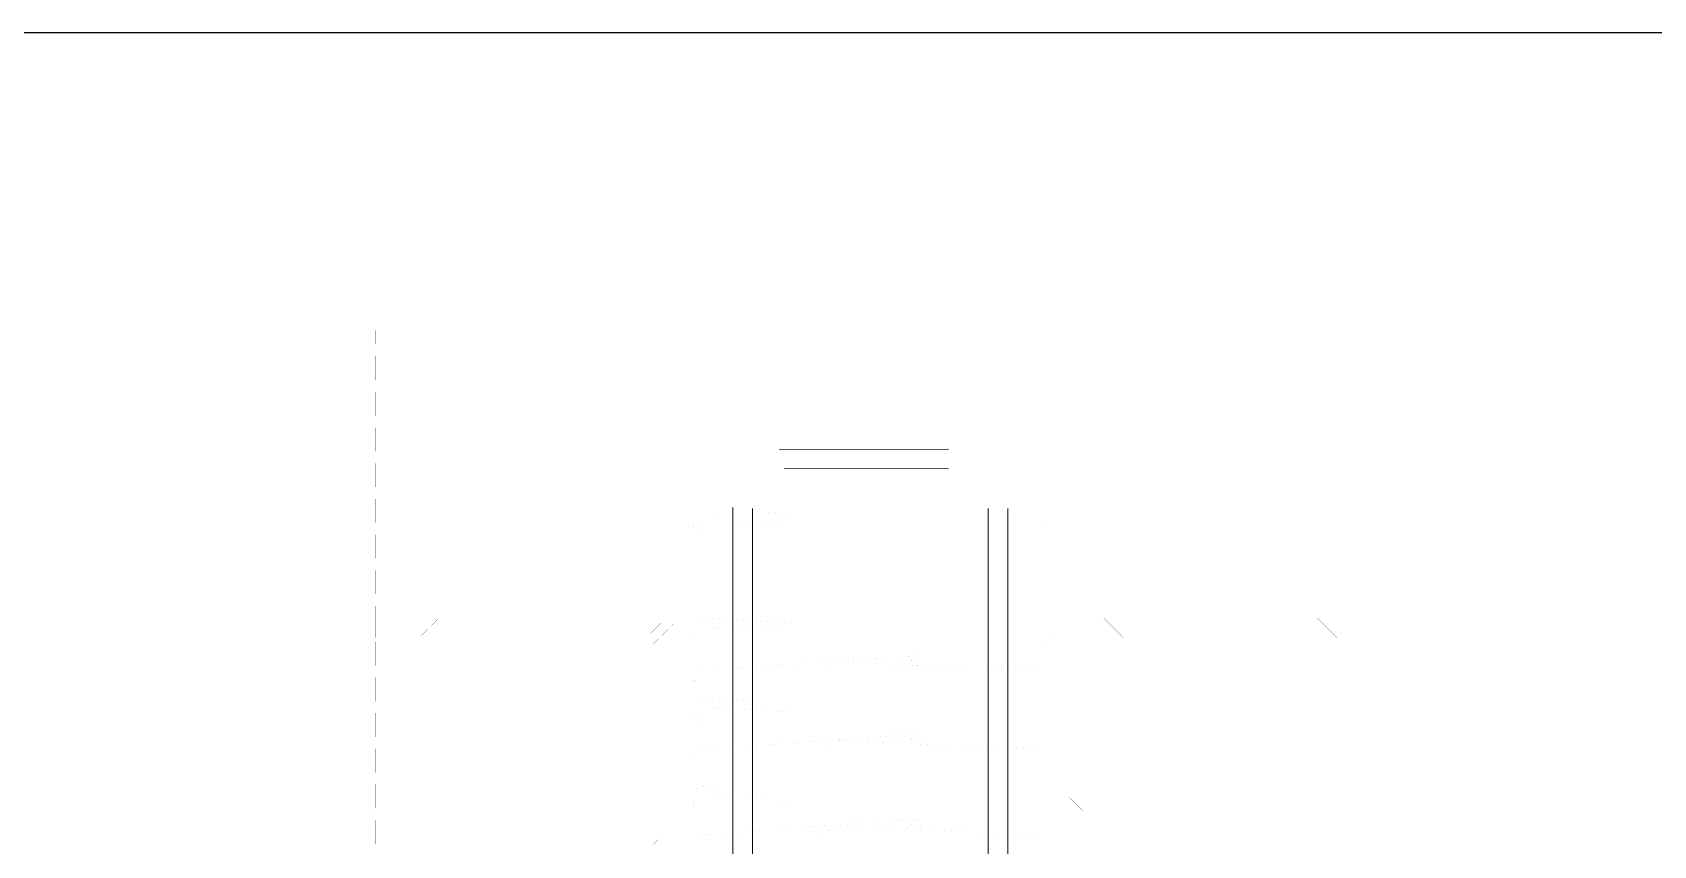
# Model space of a CAD drawing. Header units: millimetres. Extents: x -2171 to 1563, y -1758 to -1505.
# Drawn here: x 1393.04 to 1398.92, y -1594.19 to -1591.24 of the extents above; entities that cross this region are included whole.
import ezdxf

# ---------------------------------------------------------------- set-up
doc = ezdxf.new("R2010")
doc.units = ezdxf.units.MM
doc.linetypes.add('DOT', pattern=[0.025, 0, -0.025])
doc.layers.add('-S_TEXT', color=3, linetype='Continuous')
doc.layers.add('A-ANNO-DIMS', color=1, linetype='Continuous', lineweight=9)
doc.layers.add('Tablet', color=7, linetype='Continuous', true_color=0x0180ff)

msp = doc.modelspace()

# ---------------------------------------------------------------- linework, layer by layer
at = {"layer": '-S_TEXT', "color": 3, "linetype": 'Continuous', "ltscale": 0.5}
msp.add_lwpolyline([(1428.115, -1619.64), (1387.165, -1619.64), (1387.165, -1591.24), (1428.115, -1591.24)], close=True, dxfattribs=at)
at = {"layer": 'A-ANNO-DIMS', "color": 94, "linetype": 'Continuous', "ltscale": 0.5}
for points in [[(1395.7512, -1592.7523), (1396.363, -1592.75)], [(1395.7686, -1592.821), (1396.363, -1592.8219)], [(1395.581, -1596.9561), (1395.581, -1592.9617)], [(1395.6529, -1592.9657), (1395.6529, -1596.9561)], [(1395.6529, -1592.9657), (1395.6529, -1593.7564)], [(1396.5067, -1596.9561), (1396.5067, -1592.9659)], [(1396.5067, -1592.9659), (1396.5067, -1593.7566)], [(1396.5786, -1592.9659), (1396.5786, -1596.9561)], [(1396.5786, -1592.9659), (1396.5786, -1593.728)]]:
    msp.add_lwpolyline(points, dxfattribs=at)
at = {"layer": 'Tablet', "color": 96, "linetype": 'DOT', "true_color": 0x018001}
for points in [[(1394.2872, -1592.3702, 0.0000431, 0.0000431, 0), (1394.2872, -1592.3199, 0.0000431, 0.0000431, 0)], [(1397.8809, -1592.3702, 0.0000431, 0.0000431, 0), (1397.8809, -1592.3199, 0.0000431, 0.0000431, 0)], [(1394.2872, -1592.4996, 0.0000431, 0.0000431, 0), (1394.2872, -1592.4134, 0.0000431, 0.0000431, 0)], [(1397.8809, -1592.4996, 0.0000431, 0.0000431, 0), (1397.8809, -1592.4134, 0.0000431, 0.0000431, 0)], [(1394.2872, -1592.629, 0.0000431, 0.0000431, 0), (1394.2872, -1592.5427, 0.0000431, 0.0000431, 0)], [(1397.8809, -1592.629, 0.0000431, 0.0000431, 0), (1397.8809, -1592.5427, 0.0000431, 0.0000431, 0)], [(1394.2872, -1592.7584, 0.0000431, 0.0000431, 0), (1394.2872, -1592.6721, 0.0000431, 0.0000431, 0)], [(1397.8809, -1592.7584, 0.0000431, 0.0000431, 0), (1397.8809, -1592.6721, 0.0000431, 0.0000431, 0)], [(1394.2872, -1592.8877, 0.0000431, 0.0000431, 0), (1394.2872, -1592.8015, 0.0000431, 0.0000431, 0)], [(1397.8809, -1592.8877, 0.0000431, 0.0000431, 0), (1397.8809, -1592.8015, 0.0000431, 0.0000431, 0)], [(1394.2872, -1593.0171, 0.0000431, 0.0000431, 0), (1394.2872, -1592.9309, 0.0000431, 0.0000431, 0)], [(1397.8809, -1593.0171, 0.0000431, 0.0000431, 0), (1397.8809, -1592.9309, 0.0000431, 0.0000431, 0)], [(1394.2872, -1593.1465, 0.0000431, 0.0000431, 0), (1394.2872, -1593.0602, 0.0000431, 0.0000431, 0)], [(1397.8809, -1593.1465, 0.0000431, 0.0000431, 0), (1397.8809, -1593.0602, 0.0000431, 0.0000431, 0)], [(1394.2872, -1593.2759, 0.0000431, 0.0000431, 0), (1394.2872, -1593.1896, 0.0000431, 0.0000431, 0)], [(1397.8809, -1593.2759, 0.0000431, 0.0000431, 0), (1397.8809, -1593.1896, 0.0000431, 0.0000431, 0)], [(1394.2872, -1593.4052, 0.0000431, 0.0000431, 0), (1394.2872, -1593.319, 0.0000431, 0.0000431, 0)], [(1397.8809, -1593.4052, 0.0000431, 0.0000431, 0), (1397.8809, -1593.319, 0.0000431, 0.0000431, 0)], [(1394.2872, -1593.5346, 0.0000431, 0.0000431, 0), (1394.2872, -1593.4484, 0.0000431, 0.0000431, 0)], [(1397.8809, -1593.5346, 0.0000431, 0.0000431, 0), (1397.8809, -1593.4484, 0.0000431, 0.0000431, 0)], [(1394.2872, -1593.664, 0.0000431, 0.0000431, 0), (1394.2872, -1593.5777, 0.0000431, 0.0000431, 0)], [(1397.8809, -1593.664, 0.0000431, 0.0000431, 0), (1397.8809, -1593.5777, 0.0000431, 0.0000431, 0)], [(1394.2872, -1593.7934, 0.0000431, 0.0000431, 0), (1394.2872, -1593.7071, 0.0000431, 0.0000431, 0)], [(1397.8809, -1593.7934, 0.0000431, 0.0000431, 0), (1397.8809, -1593.7071, 0.0000431, 0.0000431, 0)], [(1394.2872, -1593.9227, 0.0000431, 0.0000431, 0), (1394.2872, -1593.8365, 0.0000431, 0.0000431, 0)], [(1397.8809, -1593.9227, 0.0000431, 0.0000431, 0), (1397.8809, -1593.8365, 0.0000431, 0.0000431, 0)], [(1394.2872, -1594.0521, 0.0000431, 0.0000431, 0), (1394.2872, -1593.9659, 0.0000431, 0.0000431, 0)], [(1397.8809, -1594.0521, 0.0000431, 0.0000431, 0), (1397.8809, -1593.9659, 0.0000431, 0.0000431, 0)], [(1394.2872, -1594.1815, 0.0000431, 0.0000431, 0), (1394.2872, -1594.0952, 0.0000431, 0.0000431, 0)], [(1397.8809, -1594.1815, 0.0000431, 0.0000431, 0), (1397.8809, -1594.0952, 0.0000431, 0.0000431, 0)]]:
    msp.add_lwpolyline(points, format="xyseb", dxfattribs=at)
at = {"layer": 'Tablet', "color": 96, "true_color": 0x018001}
for points in [[(1397.8809, -1592.7512, 0.0000431, 0.0000431, 0), (1394.2872, -1592.7512, 0.0000431, 0.0000431, 0), (1397.8809, -1592.7512, 0.0000431, 0.0000431, 0)], [(1395.3653, -1592.7512, 0.0000431, 0.0000431, 0), (1395.3653, -1593.3621, 0.0000431, 0.0000431, 0)], [(1396.8028, -1592.7512, 0.0000431, 0.0000431, 0), (1396.8028, -1593.3621, 0.0000431, 0.0000431, 0)], [(1395.4552, -1593.0387, 0.0000431, 0.0000431, 0), (1395.4552, -1593.0351, 0.0000431, 0.0000431, 0), (1395.4554, -1593.0326, 0.0000431, 0.0000431, 0), (1395.456, -1593.0302, 0.0000431, 0.0000431, 0), (1395.4571, -1593.0279, 0.0000431, 0.0000431, 0), (1395.4585, -1593.0258, 0.0000431, 0.0000431, 0), (1395.4603, -1593.0241, 0.0000431, 0.0000431, 0), (1395.4624, -1593.0226, 0.0000431, 0.0000431, 0), (1395.4646, -1593.0216, 0.0000431, 0.0000431, 0), (1395.467, -1593.0209, 0.0000431, 0.0000431, 0), (1395.4695, -1593.0207, 0.0000431, 0.0000431, 0), (1396.7166, -1593.0207, 0.0000431, 0.0000431, 0), (1396.7191, -1593.0209, 0.0000431, 0.0000431, 0), (1396.7215, -1593.0216, 0.0000431, 0.0000431, 0), (1396.7238, -1593.0226, 0.0000431, 0.0000431, 0), (1396.7258, -1593.0241, 0.0000431, 0.0000431, 0), (1396.7276, -1593.0258, 0.0000431, 0.0000431, 0), (1396.729, -1593.0279, 0.0000431, 0.0000431, 0), (1396.7301, -1593.0302, 0.0000431, 0.0000431, 0), (1396.7307, -1593.0326, 0.0000431, 0.0000431, 0), (1396.7309, -1593.0351, 0.0000431, 0.0000431, 0), (1396.7309, -1593.0423, 0.0000431, 0.0000431, 0), (1396.7307, -1593.0448, 0.0000431, 0.0000431, 0), (1396.7301, -1593.0472, 0.0000431, 0.0000431, 0), (1396.729, -1593.0495, 0.0000431, 0.0000431, 0), (1396.7276, -1593.0515, 0.0000431, 0.0000431, 0), (1396.7258, -1593.0533, 0.0000431, 0.0000431, 0), (1396.7238, -1593.0547, 0.0000431, 0.0000431, 0), (1396.7215, -1593.0558, 0.0000431, 0.0000431, 0), (1396.7191, -1593.0564, 0.0000431, 0.0000431, 0), (1396.7166, -1593.0566, 0.0000431, 0.0000431, 0), (1395.4731, -1593.0566, 0.0000431, 0.0000431, 0), (1395.4669, -1593.0561, 0.0000431, 0.0000431, 0), (1395.4608, -1593.0545, 0.0000431, 0.0000431, 0), (1395.4552, -1593.0518, 0.0000431, 0.0000431, 0), (1395.45, -1593.0482, 0.0000431, 0.0000431, 0), (1395.4456, -1593.0438, 0.0000431, 0.0000431, 0), (1395.442, -1593.0387, 0.0000431, 0.0000431, 0), (1395.4394, -1593.033, 0.0000431, 0.0000431, 0), (1395.4377, -1593.0269, 0.0000431, 0.0000431, 0), (1395.4372, -1593.0207, 0.0000431, 0.0000431, 0), (1395.4372, -1593.0027, 0.0000431, 0.0000431, 0), (1395.4377, -1592.9965, 0.0000431, 0.0000431, 0), (1395.4394, -1592.9904, 0.0000431, 0.0000431, 0), (1395.442, -1592.9848, 0.0000431, 0.0000431, 0), (1395.4456, -1592.9796, 0.0000431, 0.0000431, 0), (1395.45, -1592.9752, 0.0000431, 0.0000431, 0), (1395.4552, -1592.9716, 0.0000431, 0.0000431, 0), (1395.4608, -1592.969, 0.0000431, 0.0000431, 0), (1395.4669, -1592.9673, 0.0000431, 0.0000431, 0), (1395.4731, -1592.9668, 0.0000431, 0.0000431, 0), (1395.7966, -1592.9848, 0.0000431, 0.0000431, 0), (1395.7966, -1593.0207, 0.0000431, 0.0000431, 0), (1395.5055, -1593.0027, 0.0000431, 0.0000431, 0)], [(1394.3712, -1593.3621, 0.0000431, 0.0000431, 0), (1394.2994, -1593.434, 0.0000431, 0.0000431, 0)], [(1394.3228, -1593.3621, 0.0000431, 0.0000431, 0), (1394.3185, -1593.3665, 0.0000431, 0.0000431, 0)], [(1394.4681, -1593.3621, 0.0000431, 0.0000431, 0), (1394.3962, -1593.434, 0.0000431, 0.0000431, 0)], [(1394.4197, -1593.3621, 0.0000431, 0.0000431, 0), (1394.4032, -1593.3786, 0.0000431, 0.0000431, 0)], [(1394.5121, -1593.3665, 0.0000431, 0.0000431, 0), (1394.4879, -1593.3907, 0.0000431, 0.0000431, 0)], [(1394.5649, -1593.3621, 0.0000431, 0.0000431, 0), (1394.493, -1593.434, 0.0000431, 0.0000431, 0)], [(1394.6617, -1593.3621, 0.0000431, 0.0000431, 0), (1394.5898, -1593.434, 0.0000431, 0.0000431, 0)], [(1394.6133, -1593.3621, 0.0000431, 0.0000431, 0), (1394.6089, -1593.3665, 0.0000431, 0.0000431, 0)], [(1394.7585, -1593.3621, 0.0000431, 0.0000431, 0), (1394.6866, -1593.434, 0.0000431, 0.0000431, 0)], [(1394.7101, -1593.3621, 0.0000431, 0.0000431, 0), (1394.6936, -1593.3786, 0.0000431, 0.0000431, 0)], [(1394.8025, -1593.3665, 0.0000431, 0.0000431, 0), (1394.7783, -1593.3907, 0.0000431, 0.0000431, 0)], [(1394.8553, -1593.3621, 0.0000431, 0.0000431, 0), (1394.7835, -1593.434, 0.0000431, 0.0000431, 0)], [(1394.9522, -1593.3621, 0.0000431, 0.0000431, 0), (1394.8803, -1593.434, 0.0000431, 0.0000431, 0)], [(1394.9037, -1593.3621, 0.0000431, 0.0000431, 0), (1394.8994, -1593.3665, 0.0000431, 0.0000431, 0)], [(1395.049, -1593.3621, 0.0000431, 0.0000431, 0), (1394.9771, -1593.434, 0.0000431, 0.0000431, 0)], [(1395.0006, -1593.3621, 0.0000431, 0.0000431, 0), (1394.9841, -1593.3786, 0.0000431, 0.0000431, 0)], [(1395.093, -1593.3665, 0.0000431, 0.0000431, 0), (1395.0688, -1593.3907, 0.0000431, 0.0000431, 0)], [(1395.1458, -1593.3621, 0.0000431, 0.0000431, 0), (1395.0739, -1593.434, 0.0000431, 0.0000431, 0)], [(1395.2426, -1593.3621, 0.0000431, 0.0000431, 0), (1395.1707, -1593.434, 0.0000431, 0.0000431, 0)], [(1395.1942, -1593.3621, 0.0000431, 0.0000431, 0), (1395.1898, -1593.3665, 0.0000431, 0.0000431, 0)], [(1395.3394, -1593.3621, 0.0000431, 0.0000431, 0), (1395.2676, -1593.434, 0.0000431, 0.0000431, 0)], [(1395.291, -1593.3621, 0.0000431, 0.0000431, 0), (1395.2745, -1593.3786, 0.0000431, 0.0000431, 0)], [(1395.4552, -1593.434, 0.0000431, 0.0000431, 0), (1395.4552, -1593.4304, 0.0000431, 0.0000431, 0), (1395.4554, -1593.4279, 0.0000431, 0.0000431, 0), (1395.456, -1593.4255, 0.0000431, 0.0000431, 0), (1395.4571, -1593.4232, 0.0000431, 0.0000431, 0), (1395.4585, -1593.4211, 0.0000431, 0.0000431, 0), (1395.4603, -1593.4194, 0.0000431, 0.0000431, 0), (1395.4624, -1593.4179, 0.0000431, 0.0000431, 0), (1395.4646, -1593.4169, 0.0000431, 0.0000431, 0), (1395.467, -1593.4162, 0.0000431, 0.0000431, 0), (1395.4695, -1593.416, 0.0000431, 0.0000431, 0), (1396.7166, -1593.416, 0.0000431, 0.0000431, 0), (1396.7191, -1593.4162, 0.0000431, 0.0000431, 0), (1396.7215, -1593.4169, 0.0000431, 0.0000431, 0), (1396.7238, -1593.4179, 0.0000431, 0.0000431, 0), (1396.7258, -1593.4194, 0.0000431, 0.0000431, 0), (1396.7276, -1593.4211, 0.0000431, 0.0000431, 0), (1396.729, -1593.4232, 0.0000431, 0.0000431, 0), (1396.7301, -1593.4255, 0.0000431, 0.0000431, 0), (1396.7307, -1593.4279, 0.0000431, 0.0000431, 0), (1396.7309, -1593.4304, 0.0000431, 0.0000431, 0), (1396.7309, -1593.4376, 0.0000431, 0.0000431, 0), (1396.7307, -1593.4401, 0.0000431, 0.0000431, 0), (1396.7301, -1593.4425, 0.0000431, 0.0000431, 0), (1396.729, -1593.4448, 0.0000431, 0.0000431, 0), (1396.7276, -1593.4468, 0.0000431, 0.0000431, 0), (1396.7258, -1593.4486, 0.0000431, 0.0000431, 0), (1396.7238, -1593.45, 0.0000431, 0.0000431, 0), (1396.7215, -1593.4511, 0.0000431, 0.0000431, 0), (1396.7191, -1593.4517, 0.0000431, 0.0000431, 0), (1396.7166, -1593.452, 0.0000431, 0.0000431, 0), (1395.4731, -1593.452, 0.0000431, 0.0000431, 0), (1395.4669, -1593.4514, 0.0000431, 0.0000431, 0), (1395.4608, -1593.4498, 0.0000431, 0.0000431, 0), (1395.4552, -1593.4471, 0.0000431, 0.0000431, 0), (1395.45, -1593.4435, 0.0000431, 0.0000431, 0), (1395.4456, -1593.4391, 0.0000431, 0.0000431, 0), (1395.442, -1593.434, 0.0000431, 0.0000431, 0), (1395.4394, -1593.4283, 0.0000431, 0.0000431, 0), (1395.4377, -1593.4223, 0.0000431, 0.0000431, 0), (1395.4372, -1593.416, 0.0000431, 0.0000431, 0), (1395.4372, -1593.398, 0.0000431, 0.0000431, 0), (1395.4377, -1593.3918, 0.0000431, 0.0000431, 0), (1395.4394, -1593.3858, 0.0000431, 0.0000431, 0), (1395.442, -1593.3801, 0.0000431, 0.0000431, 0), (1395.4456, -1593.3749, 0.0000431, 0.0000431, 0), (1395.45, -1593.3705, 0.0000431, 0.0000431, 0), (1395.4552, -1593.3669, 0.0000431, 0.0000431, 0), (1395.4608, -1593.3643, 0.0000431, 0.0000431, 0), (1395.4669, -1593.3627, 0.0000431, 0.0000431, 0), (1395.4731, -1593.3621, 0.0000431, 0.0000431, 0), (1395.7966, -1593.3801, 0.0000431, 0.0000431, 0), (1395.7966, -1593.416, 0.0000431, 0.0000431, 0), (1395.5055, -1593.398, 0.0000431, 0.0000431, 0)], [(1396.8287, -1593.3621, 0.0000431, 0.0000431, 0), (1396.9006, -1593.434, 0.0000431, 0.0000431, 0)], [(1396.8771, -1593.3621, 0.0000431, 0.0000431, 0), (1396.8936, -1593.3786, 0.0000431, 0.0000431, 0)], [(1396.9255, -1593.3621, 0.0000431, 0.0000431, 0), (1396.9974, -1593.434, 0.0000431, 0.0000431, 0)], [(1396.9739, -1593.3621, 0.0000431, 0.0000431, 0), (1396.9783, -1593.3665, 0.0000431, 0.0000431, 0)], [(1397.0224, -1593.3621, 0.0000431, 0.0000431, 0), (1397.0942, -1593.434, 0.0000431, 0.0000431, 0)], [(1397.0751, -1593.3665, 0.0000431, 0.0000431, 0), (1397.0993, -1593.3907, 0.0000431, 0.0000431, 0)], [(1397.1192, -1593.3621, 0.0000431, 0.0000431, 0), (1397.191, -1593.434, 0.0000431, 0.0000431, 0)], [(1397.1676, -1593.3621, 0.0000431, 0.0000431, 0), (1397.1841, -1593.3786, 0.0000431, 0.0000431, 0)], [(1397.216, -1593.3621, 0.0000431, 0.0000431, 0), (1397.2879, -1593.434, 0.0000431, 0.0000431, 0)], [(1397.2644, -1593.3621, 0.0000431, 0.0000431, 0), (1397.2688, -1593.3665, 0.0000431, 0.0000431, 0)], [(1397.3128, -1593.3621, 0.0000431, 0.0000431, 0), (1397.3847, -1593.434, 0.0000431, 0.0000431, 0)], [(1397.3656, -1593.3665, 0.0000431, 0.0000431, 0), (1397.3898, -1593.3907, 0.0000431, 0.0000431, 0)], [(1397.4096, -1593.3621, 0.0000431, 0.0000431, 0), (1397.4815, -1593.434, 0.0000431, 0.0000431, 0)], [(1397.458, -1593.3621, 0.0000431, 0.0000431, 0), (1397.4745, -1593.3786, 0.0000431, 0.0000431, 0)], [(1397.5064, -1593.3621, 0.0000431, 0.0000431, 0), (1397.5783, -1593.434, 0.0000431, 0.0000431, 0)], [(1397.5549, -1593.3621, 0.0000431, 0.0000431, 0), (1397.5592, -1593.3665, 0.0000431, 0.0000431, 0)], [(1397.6033, -1593.3621, 0.0000431, 0.0000431, 0), (1397.6751, -1593.434, 0.0000431, 0.0000431, 0)], [(1397.6561, -1593.3665, 0.0000431, 0.0000431, 0), (1397.6803, -1593.3907, 0.0000431, 0.0000431, 0)], [(1397.7001, -1593.3621, 0.0000431, 0.0000431, 0), (1397.772, -1593.434, 0.0000431, 0.0000431, 0)], [(1397.7485, -1593.3621, 0.0000431, 0.0000431, 0), (1397.765, -1593.3786, 0.0000431, 0.0000431, 0)], [(1397.7969, -1593.3621, 0.0000431, 0.0000431, 0), (1397.8688, -1593.434, 0.0000431, 0.0000431, 0)], [(1397.8453, -1593.3621, 0.0000431, 0.0000431, 0), (1397.8497, -1593.3665, 0.0000431, 0.0000431, 0)], [(1394.3064, -1593.3786, 0.0000431, 0.0000431, 0), (1394.2872, -1593.3977, 0.0000431, 0.0000431, 0)], [(1394.3548, -1593.427, 0.0000431, 0.0000431, 0), (1394.3478, -1593.434, 0.0000431, 0.0000431, 0)], [(1394.3911, -1593.3907, 0.0000431, 0.0000431, 0), (1394.3669, -1593.4149, 0.0000431, 0.0000431, 0)], [(1394.4758, -1593.4028, 0.0000431, 0.0000431, 0), (1394.4516, -1593.427, 0.0000431, 0.0000431, 0)], [(1394.5605, -1593.4149, 0.0000431, 0.0000431, 0), (1394.5414, -1593.434, 0.0000431, 0.0000431, 0)], [(1394.5968, -1593.3786, 0.0000431, 0.0000431, 0), (1394.5726, -1593.4028, 0.0000431, 0.0000431, 0)], [(1394.6452, -1593.427, 0.0000431, 0.0000431, 0), (1394.6382, -1593.434, 0.0000431, 0.0000431, 0)], [(1394.6815, -1593.3907, 0.0000431, 0.0000431, 0), (1394.6573, -1593.4149, 0.0000431, 0.0000431, 0)], [(1394.7662, -1593.4028, 0.0000431, 0.0000431, 0), (1394.742, -1593.427, 0.0000431, 0.0000431, 0)], [(1394.851, -1593.4149, 0.0000431, 0.0000431, 0), (1394.8319, -1593.434, 0.0000431, 0.0000431, 0)], [(1394.8873, -1593.3786, 0.0000431, 0.0000431, 0), (1394.8631, -1593.4028, 0.0000431, 0.0000431, 0)], [(1394.9357, -1593.427, 0.0000431, 0.0000431, 0), (1394.9287, -1593.434, 0.0000431, 0.0000431, 0)], [(1394.972, -1593.3907, 0.0000431, 0.0000431, 0), (1394.9478, -1593.4149, 0.0000431, 0.0000431, 0)], [(1395.0567, -1593.4028, 0.0000431, 0.0000431, 0), (1395.0325, -1593.427, 0.0000431, 0.0000431, 0)], [(1395.1414, -1593.4149, 0.0000431, 0.0000431, 0), (1395.1223, -1593.434, 0.0000431, 0.0000431, 0)], [(1395.1777, -1593.3786, 0.0000431, 0.0000431, 0), (1395.1535, -1593.4028, 0.0000431, 0.0000431, 0)], [(1395.2261, -1593.427, 0.0000431, 0.0000431, 0), (1395.2191, -1593.434, 0.0000431, 0.0000431, 0)], [(1395.2624, -1593.3907, 0.0000431, 0.0000431, 0), (1395.2382, -1593.4149, 0.0000431, 0.0000431, 0)], [(1395.3471, -1593.4028, 0.0000431, 0.0000431, 0), (1395.3229, -1593.427, 0.0000431, 0.0000431, 0)], [(1395.3653, -1593.3846, 0.0000431, 0.0000431, 0), (1395.3592, -1593.3907, 0.0000431, 0.0000431, 0)], [(1396.8028, -1593.3846, 0.0000431, 0.0000431, 0), (1396.8089, -1593.3907, 0.0000431, 0.0000431, 0)], [(1396.821, -1593.4028, 0.0000431, 0.0000431, 0), (1396.8452, -1593.427, 0.0000431, 0.0000431, 0)], [(1396.9057, -1593.3907, 0.0000431, 0.0000431, 0), (1396.9299, -1593.4149, 0.0000431, 0.0000431, 0)], [(1396.942, -1593.427, 0.0000431, 0.0000431, 0), (1396.949, -1593.434, 0.0000431, 0.0000431, 0)], [(1396.9904, -1593.3786, 0.0000431, 0.0000431, 0), (1397.0146, -1593.4028, 0.0000431, 0.0000431, 0)], [(1397.0267, -1593.4149, 0.0000431, 0.0000431, 0), (1397.0458, -1593.434, 0.0000431, 0.0000431, 0)], [(1397.1114, -1593.4028, 0.0000431, 0.0000431, 0), (1397.1357, -1593.427, 0.0000431, 0.0000431, 0)], [(1397.1962, -1593.3907, 0.0000431, 0.0000431, 0), (1397.2204, -1593.4149, 0.0000431, 0.0000431, 0)], [(1397.2325, -1593.427, 0.0000431, 0.0000431, 0), (1397.2395, -1593.434, 0.0000431, 0.0000431, 0)], [(1397.2809, -1593.3786, 0.0000431, 0.0000431, 0), (1397.3051, -1593.4028, 0.0000431, 0.0000431, 0)], [(1397.3172, -1593.4149, 0.0000431, 0.0000431, 0), (1397.3363, -1593.434, 0.0000431, 0.0000431, 0)], [(1397.4019, -1593.4028, 0.0000431, 0.0000431, 0), (1397.4261, -1593.427, 0.0000431, 0.0000431, 0)], [(1397.4866, -1593.3907, 0.0000431, 0.0000431, 0), (1397.5108, -1593.4149, 0.0000431, 0.0000431, 0)], [(1397.5229, -1593.427, 0.0000431, 0.0000431, 0), (1397.5299, -1593.434, 0.0000431, 0.0000431, 0)], [(1397.5713, -1593.3786, 0.0000431, 0.0000431, 0), (1397.5955, -1593.4028, 0.0000431, 0.0000431, 0)], [(1397.6076, -1593.4149, 0.0000431, 0.0000431, 0), (1397.6267, -1593.434, 0.0000431, 0.0000431, 0)], [(1397.6924, -1593.4028, 0.0000431, 0.0000431, 0), (1397.7166, -1593.427, 0.0000431, 0.0000431, 0)], [(1397.7771, -1593.3907, 0.0000431, 0.0000431, 0), (1397.8013, -1593.4149, 0.0000431, 0.0000431, 0)], [(1397.8134, -1593.427, 0.0000431, 0.0000431, 0), (1397.8204, -1593.434, 0.0000431, 0.0000431, 0)], [(1397.8618, -1593.3786, 0.0000431, 0.0000431, 0), (1397.8809, -1593.3977, 0.0000431, 0.0000431, 0)], [(1395.3653, -1593.433, 0.0000431, 0.0000431, 0), (1395.2934, -1593.5049, 0.0000431, 0.0000431, 0)], [(1395.3108, -1593.4391, 0.0000431, 0.0000431, 0), (1395.2934, -1593.4565, 0.0000431, 0.0000431, 0)], [(1395.3592, -1593.4875, 0.0000431, 0.0000431, 0), (1395.335, -1593.5117, 0.0000431, 0.0000431, 0)], [(1396.8028, -1593.433, 0.0000431, 0.0000431, 0), (1396.8747, -1593.5049, 0.0000431, 0.0000431, 0)], [(1396.8089, -1593.4875, 0.0000431, 0.0000431, 0), (1396.8331, -1593.5117, 0.0000431, 0.0000431, 0)], [(1396.8573, -1593.4391, 0.0000431, 0.0000431, 0), (1396.8747, -1593.4565, 0.0000431, 0.0000431, 0)], [(1395.3653, -1593.5299, 0.0000431, 0.0000431, 0), (1395.2934, -1593.6017, 0.0000431, 0.0000431, 0)], [(1395.3229, -1593.5238, 0.0000431, 0.0000431, 0), (1395.2987, -1593.548, 0.0000431, 0.0000431, 0)], [(1395.9051, -1593.5233, 0.0000431, 0.0000431, 0), (1395.4516, -1593.5562, 0.0000431, 0.0000431, 0)], [(1395.9331, -1593.5382, 0.0000431, 0.0000431, 0), (1395.9328, -1593.5417, 0.0000431, 0.0000431, 0), (1395.9318, -1593.5451, 0.0000431, 0.0000431, 0), (1395.9301, -1593.5482, 0.0000431, 0.0000431, 0), (1395.9279, -1593.5509, 0.0000431, 0.0000431, 0), (1395.9251, -1593.5531, 0.0000431, 0.0000431, 0), (1395.922, -1593.5548, 0.0000431, 0.0000431, 0), (1395.9187, -1593.5558, 0.0000431, 0.0000431, 0), (1395.9152, -1593.5562, 0.0000431, 0.0000431, 0), (1395.9117, -1593.5558, 0.0000431, 0.0000431, 0), (1395.9083, -1593.5548, 0.0000431, 0.0000431, 0), (1395.9052, -1593.5531, 0.0000431, 0.0000431, 0), (1395.9025, -1593.5509, 0.0000431, 0.0000431, 0), (1395.9002, -1593.5482, 0.0000431, 0.0000431, 0), (1395.8986, -1593.5451, 0.0000431, 0.0000431, 0), (1395.8975, -1593.5417, 0.0000431, 0.0000431, 0), (1395.8972, -1593.5382, 0.0000431, 0.0000431, 0), (1395.8975, -1593.5347, 0.0000431, 0.0000431, 0), (1395.8986, -1593.5313, 0.0000431, 0.0000431, 0), (1395.9002, -1593.5282, 0.0000431, 0.0000431, 0), (1395.9025, -1593.5255, 0.0000431, 0.0000431, 0), (1395.9052, -1593.5233, 0.0000431, 0.0000431, 0), (1395.9083, -1593.5216, 0.0000431, 0.0000431, 0), (1395.9117, -1593.5206, 0.0000431, 0.0000431, 0), (1395.9152, -1593.5202, 0.0000431, 0.0000431, 0), (1395.9187, -1593.5206, 0.0000431, 0.0000431, 0), (1395.922, -1593.5216, 0.0000431, 0.0000431, 0), (1395.9251, -1593.5233, 0.0000431, 0.0000431, 0), (1395.9279, -1593.5255, 0.0000431, 0.0000431, 0), (1395.9301, -1593.5282, 0.0000431, 0.0000431, 0), (1395.9318, -1593.5313, 0.0000431, 0.0000431, 0), (1395.9328, -1593.5347, 0.0000431, 0.0000431, 0), (1395.9331, -1593.5382, 0.0000431, 0.0000431, 0)], [(1395.9152, -1593.5202, 0.0000431, 0.0000431, 0), (1396.713, -1593.5562, 0.0000431, 0.0000431, 0)], [(1396.2458, -1593.4987, 0.0000431, 0.0000431, 0), (1395.9354, -1593.5211, 0.0000431, 0.0000431, 0)], [(1396.2638, -1593.5166, 0.0000431, 0.0000431, 0), (1396.2634, -1593.5201, 0.0000431, 0.0000431, 0), (1396.2624, -1593.5235, 0.0000431, 0.0000431, 0), (1396.2607, -1593.5266, 0.0000431, 0.0000431, 0), (1396.2585, -1593.5293, 0.0000431, 0.0000431, 0), (1396.2558, -1593.5316, 0.0000431, 0.0000431, 0), (1396.2527, -1593.5332, 0.0000431, 0.0000431, 0), (1396.2493, -1593.5343, 0.0000431, 0.0000431, 0), (1396.2458, -1593.5346, 0.0000431, 0.0000431, 0), (1396.2423, -1593.5343, 0.0000431, 0.0000431, 0), (1396.2389, -1593.5332, 0.0000431, 0.0000431, 0), (1396.2358, -1593.5316, 0.0000431, 0.0000431, 0), (1396.2331, -1593.5293, 0.0000431, 0.0000431, 0), (1396.2308, -1593.5266, 0.0000431, 0.0000431, 0), (1396.2292, -1593.5235, 0.0000431, 0.0000431, 0), (1396.2282, -1593.5201, 0.0000431, 0.0000431, 0), (1396.2278, -1593.5166, 0.0000431, 0.0000431, 0), (1396.2282, -1593.5131, 0.0000431, 0.0000431, 0), (1396.2292, -1593.5098, 0.0000431, 0.0000431, 0), (1396.2308, -1593.5067, 0.0000431, 0.0000431, 0), (1396.2331, -1593.5039, 0.0000431, 0.0000431, 0), (1396.2358, -1593.5017, 0.0000431, 0.0000431, 0), (1396.2389, -1593.5, 0.0000431, 0.0000431, 0), (1396.2423, -1593.499, 0.0000431, 0.0000431, 0), (1396.2458, -1593.4987, 0.0000431, 0.0000431, 0), (1396.2493, -1593.499, 0.0000431, 0.0000431, 0), (1396.2527, -1593.5, 0.0000431, 0.0000431, 0), (1396.2558, -1593.5017, 0.0000431, 0.0000431, 0), (1396.2585, -1593.5039, 0.0000431, 0.0000431, 0), (1396.2607, -1593.5067, 0.0000431, 0.0000431, 0), (1396.2624, -1593.5098, 0.0000431, 0.0000431, 0), (1396.2634, -1593.5131, 0.0000431, 0.0000431, 0), (1396.2638, -1593.5166, 0.0000431, 0.0000431, 0)], [(1396.8028, -1593.5299, 0.0000431, 0.0000431, 0), (1396.8747, -1593.6017, 0.0000431, 0.0000431, 0)], [(1396.8452, -1593.5238, 0.0000431, 0.0000431, 0), (1396.8694, -1593.548, 0.0000431, 0.0000431, 0)], [(1395.3653, -1593.5783, 0.0000431, 0.0000431, 0), (1395.3471, -1593.5964, 0.0000431, 0.0000431, 0)], [(1396.8028, -1593.5783, 0.0000431, 0.0000431, 0), (1396.821, -1593.5964, 0.0000431, 0.0000431, 0)], [(1395.3653, -1593.6267, 0.0000431, 0.0000431, 0), (1395.2934, -1593.6985, 0.0000431, 0.0000431, 0)], [(1395.2987, -1593.6448, 0.0000431, 0.0000431, 0), (1395.2934, -1593.6501, 0.0000431, 0.0000431, 0)], [(1395.335, -1593.6085, 0.0000431, 0.0000431, 0), (1395.3108, -1593.6327, 0.0000431, 0.0000431, 0)], [(1395.4552, -1593.7215, 0.0000431, 0.0000431, 0), (1395.4552, -1593.7179, 0.0000431, 0.0000431, 0), (1395.4554, -1593.7154, 0.0000431, 0.0000431, 0), (1395.456, -1593.713, 0.0000431, 0.0000431, 0), (1395.4571, -1593.7107, 0.0000431, 0.0000431, 0), (1395.4585, -1593.7086, 0.0000431, 0.0000431, 0), (1395.4603, -1593.7069, 0.0000431, 0.0000431, 0), (1395.4624, -1593.7054, 0.0000431, 0.0000431, 0), (1395.4646, -1593.7044, 0.0000431, 0.0000431, 0), (1395.467, -1593.7037, 0.0000431, 0.0000431, 0), (1395.4695, -1593.7035, 0.0000431, 0.0000431, 0), (1396.7166, -1593.7035, 0.0000431, 0.0000431, 0), (1396.7191, -1593.7037, 0.0000431, 0.0000431, 0), (1396.7215, -1593.7044, 0.0000431, 0.0000431, 0), (1396.7238, -1593.7054, 0.0000431, 0.0000431, 0), (1396.7258, -1593.7069, 0.0000431, 0.0000431, 0), (1396.7276, -1593.7086, 0.0000431, 0.0000431, 0), (1396.729, -1593.7107, 0.0000431, 0.0000431, 0), (1396.7301, -1593.713, 0.0000431, 0.0000431, 0), (1396.7307, -1593.7154, 0.0000431, 0.0000431, 0), (1396.7309, -1593.7179, 0.0000431, 0.0000431, 0), (1396.7309, -1593.7251, 0.0000431, 0.0000431, 0), (1396.7307, -1593.7276, 0.0000431, 0.0000431, 0), (1396.7301, -1593.73, 0.0000431, 0.0000431, 0), (1396.729, -1593.7323, 0.0000431, 0.0000431, 0), (1396.7276, -1593.7343, 0.0000431, 0.0000431, 0), (1396.7258, -1593.7361, 0.0000431, 0.0000431, 0), (1396.7238, -1593.7375, 0.0000431, 0.0000431, 0), (1396.7215, -1593.7386, 0.0000431, 0.0000431, 0), (1396.7191, -1593.7392, 0.0000431, 0.0000431, 0), (1396.7166, -1593.7395, 0.0000431, 0.0000431, 0), (1395.4731, -1593.7395, 0.0000431, 0.0000431, 0), (1395.4669, -1593.7389, 0.0000431, 0.0000431, 0), (1395.4608, -1593.7373, 0.0000431, 0.0000431, 0), (1395.4552, -1593.7346, 0.0000431, 0.0000431, 0), (1395.45, -1593.731, 0.0000431, 0.0000431, 0), (1395.4456, -1593.7266, 0.0000431, 0.0000431, 0), (1395.442, -1593.7215, 0.0000431, 0.0000431, 0), (1395.4394, -1593.7158, 0.0000431, 0.0000431, 0), (1395.4377, -1593.7098, 0.0000431, 0.0000431, 0), (1395.4372, -1593.7035, 0.0000431, 0.0000431, 0), (1395.4372, -1593.6855, 0.0000431, 0.0000431, 0), (1395.4377, -1593.6793, 0.0000431, 0.0000431, 0), (1395.4394, -1593.6733, 0.0000431, 0.0000431, 0), (1395.442, -1593.6676, 0.0000431, 0.0000431, 0), (1395.4456, -1593.6624, 0.0000431, 0.0000431, 0), (1395.45, -1593.658, 0.0000431, 0.0000431, 0), (1395.4552, -1593.6544, 0.0000431, 0.0000431, 0), (1395.4608, -1593.6518, 0.0000431, 0.0000431, 0), (1395.4669, -1593.6502, 0.0000431, 0.0000431, 0), (1395.4731, -1593.6496, 0.0000431, 0.0000431, 0), (1395.7966, -1593.6676, 0.0000431, 0.0000431, 0), (1395.7966, -1593.7035, 0.0000431, 0.0000431, 0), (1395.5055, -1593.6855, 0.0000431, 0.0000431, 0)], [(1396.8028, -1593.6267, 0.0000431, 0.0000431, 0), (1396.8747, -1593.6985, 0.0000431, 0.0000431, 0)], [(1396.8331, -1593.6085, 0.0000431, 0.0000431, 0), (1396.8573, -1593.6327, 0.0000431, 0.0000431, 0)], [(1396.8694, -1593.6448, 0.0000431, 0.0000431, 0), (1396.8747, -1593.6501, 0.0000431, 0.0000431, 0)], [(1395.3653, -1593.7235, 0.0000431, 0.0000431, 0), (1395.2934, -1593.7954, 0.0000431, 0.0000431, 0)], [(1395.3471, -1593.6933, 0.0000431, 0.0000431, 0), (1395.3229, -1593.7175, 0.0000431, 0.0000431, 0)], [(1395.3653, -1593.6751, 0.0000431, 0.0000431, 0), (1395.3592, -1593.6812, 0.0000431, 0.0000431, 0)], [(1396.8028, -1593.6751, 0.0000431, 0.0000431, 0), (1396.8089, -1593.6812, 0.0000431, 0.0000431, 0)], [(1396.8028, -1593.7235, 0.0000431, 0.0000431, 0), (1396.8747, -1593.7954, 0.0000431, 0.0000431, 0)], [(1396.821, -1593.6933, 0.0000431, 0.0000431, 0), (1396.8452, -1593.7175, 0.0000431, 0.0000431, 0)], [(1395.3108, -1593.7296, 0.0000431, 0.0000431, 0), (1395.2934, -1593.747, 0.0000431, 0.0000431, 0)], [(1395.3592, -1593.778, 0.0000431, 0.0000431, 0), (1395.335, -1593.8022, 0.0000431, 0.0000431, 0)], [(1396.2458, -1593.7826, 0.0000431, 0.0000431, 0), (1395.9354, -1593.8051, 0.0000431, 0.0000431, 0)], [(1396.2638, -1593.8005, 0.0000431, 0.0000431, 0), (1396.2634, -1593.8041, 0.0000431, 0.0000431, 0), (1396.2624, -1593.8074, 0.0000431, 0.0000431, 0), (1396.2607, -1593.8105, 0.0000431, 0.0000431, 0), (1396.2585, -1593.8133, 0.0000431, 0.0000431, 0), (1396.2558, -1593.8155, 0.0000431, 0.0000431, 0), (1396.2527, -1593.8171, 0.0000431, 0.0000431, 0), (1396.2493, -1593.8182, 0.0000431, 0.0000431, 0), (1396.2458, -1593.8185, 0.0000431, 0.0000431, 0), (1396.2423, -1593.8182, 0.0000431, 0.0000431, 0), (1396.2389, -1593.8171, 0.0000431, 0.0000431, 0), (1396.2358, -1593.8155, 0.0000431, 0.0000431, 0), (1396.2331, -1593.8133, 0.0000431, 0.0000431, 0), (1396.2308, -1593.8105, 0.0000431, 0.0000431, 0), (1396.2292, -1593.8074, 0.0000431, 0.0000431, 0), (1396.2282, -1593.8041, 0.0000431, 0.0000431, 0), (1396.2278, -1593.8005, 0.0000431, 0.0000431, 0), (1396.2282, -1593.797, 0.0000431, 0.0000431, 0), (1396.2292, -1593.7937, 0.0000431, 0.0000431, 0), (1396.2308, -1593.7906, 0.0000431, 0.0000431, 0), (1396.2331, -1593.7878, 0.0000431, 0.0000431, 0), (1396.2358, -1593.7856, 0.0000431, 0.0000431, 0), (1396.2389, -1593.7839, 0.0000431, 0.0000431, 0), (1396.2423, -1593.7829, 0.0000431, 0.0000431, 0), (1396.2458, -1593.7826, 0.0000431, 0.0000431, 0), (1396.2493, -1593.7829, 0.0000431, 0.0000431, 0), (1396.2527, -1593.7839, 0.0000431, 0.0000431, 0), (1396.2558, -1593.7856, 0.0000431, 0.0000431, 0), (1396.2585, -1593.7878, 0.0000431, 0.0000431, 0), (1396.2607, -1593.7906, 0.0000431, 0.0000431, 0), (1396.2624, -1593.7937, 0.0000431, 0.0000431, 0), (1396.2634, -1593.797, 0.0000431, 0.0000431, 0), (1396.2638, -1593.8005, 0.0000431, 0.0000431, 0)], [(1396.8089, -1593.778, 0.0000431, 0.0000431, 0), (1396.8331, -1593.8022, 0.0000431, 0.0000431, 0)], [(1396.8573, -1593.7296, 0.0000431, 0.0000431, 0), (1396.8747, -1593.747, 0.0000431, 0.0000431, 0)], [(1395.3653, -1593.8203, 0.0000431, 0.0000431, 0), (1395.2934, -1593.8922, 0.0000431, 0.0000431, 0)], [(1395.3229, -1593.8143, 0.0000431, 0.0000431, 0), (1395.2987, -1593.8385, 0.0000431, 0.0000431, 0)], [(1395.9051, -1593.8072, 0.0000431, 0.0000431, 0), (1395.4516, -1593.8401, 0.0000431, 0.0000431, 0)], [(1395.9331, -1593.8221, 0.0000431, 0.0000431, 0), (1395.9328, -1593.8256, 0.0000431, 0.0000431, 0), (1395.9318, -1593.829, 0.0000431, 0.0000431, 0), (1395.9301, -1593.8321, 0.0000431, 0.0000431, 0), (1395.9279, -1593.8348, 0.0000431, 0.0000431, 0), (1395.9251, -1593.837, 0.0000431, 0.0000431, 0), (1395.922, -1593.8387, 0.0000431, 0.0000431, 0), (1395.9187, -1593.8397, 0.0000431, 0.0000431, 0), (1395.9152, -1593.8401, 0.0000431, 0.0000431, 0), (1395.9117, -1593.8397, 0.0000431, 0.0000431, 0), (1395.9083, -1593.8387, 0.0000431, 0.0000431, 0), (1395.9052, -1593.837, 0.0000431, 0.0000431, 0), (1395.9025, -1593.8348, 0.0000431, 0.0000431, 0), (1395.9002, -1593.8321, 0.0000431, 0.0000431, 0), (1395.8986, -1593.829, 0.0000431, 0.0000431, 0), (1395.8975, -1593.8256, 0.0000431, 0.0000431, 0), (1395.8972, -1593.8221, 0.0000431, 0.0000431, 0), (1395.8975, -1593.8186, 0.0000431, 0.0000431, 0), (1395.8986, -1593.8152, 0.0000431, 0.0000431, 0), (1395.9002, -1593.8121, 0.0000431, 0.0000431, 0), (1395.9025, -1593.8094, 0.0000431, 0.0000431, 0), (1395.9052, -1593.8072, 0.0000431, 0.0000431, 0), (1395.9083, -1593.8055, 0.0000431, 0.0000431, 0), (1395.9117, -1593.8045, 0.0000431, 0.0000431, 0), (1395.9152, -1593.8041, 0.0000431, 0.0000431, 0), (1395.9187, -1593.8045, 0.0000431, 0.0000431, 0), (1395.922, -1593.8055, 0.0000431, 0.0000431, 0), (1395.9251, -1593.8072, 0.0000431, 0.0000431, 0), (1395.9279, -1593.8094, 0.0000431, 0.0000431, 0), (1395.9301, -1593.8121, 0.0000431, 0.0000431, 0), (1395.9318, -1593.8152, 0.0000431, 0.0000431, 0), (1395.9328, -1593.8186, 0.0000431, 0.0000431, 0), (1395.9331, -1593.8221, 0.0000431, 0.0000431, 0)], [(1395.9152, -1593.8041, 0.0000431, 0.0000431, 0), (1396.713, -1593.8401, 0.0000431, 0.0000431, 0)], [(1396.8028, -1593.8203, 0.0000431, 0.0000431, 0), (1396.8747, -1593.8922, 0.0000431, 0.0000431, 0)], [(1396.8452, -1593.8143, 0.0000431, 0.0000431, 0), (1396.8694, -1593.8385, 0.0000431, 0.0000431, 0)], [(1395.335, -1593.899, 0.0000431, 0.0000431, 0), (1395.3108, -1593.9232, 0.0000431, 0.0000431, 0)], [(1395.3653, -1593.8687, 0.0000431, 0.0000431, 0), (1395.3471, -1593.8869, 0.0000431, 0.0000431, 0)], [(1396.8028, -1593.8687, 0.0000431, 0.0000431, 0), (1396.821, -1593.8869, 0.0000431, 0.0000431, 0)], [(1396.8331, -1593.899, 0.0000431, 0.0000431, 0), (1396.8573, -1593.9232, 0.0000431, 0.0000431, 0)], [(1395.3653, -1593.9171, 0.0000431, 0.0000431, 0), (1395.2934, -1593.989, 0.0000431, 0.0000431, 0)], [(1395.2987, -1593.9353, 0.0000431, 0.0000431, 0), (1395.2934, -1593.9406, 0.0000431, 0.0000431, 0)], [(1396.8028, -1593.9171, 0.0000431, 0.0000431, 0), (1396.8747, -1593.989, 0.0000431, 0.0000431, 0)], [(1396.8694, -1593.9353, 0.0000431, 0.0000431, 0), (1396.8747, -1593.9406, 0.0000431, 0.0000431, 0)], [(1395.3653, -1594.0139, 0.0000431, 0.0000431, 0), (1395.2934, -1594.0858, 0.0000431, 0.0000431, 0)], [(1395.3471, -1593.9837, 0.0000431, 0.0000431, 0), (1395.3229, -1594.0079, 0.0000431, 0.0000431, 0)], [(1395.3653, -1593.9655, 0.0000431, 0.0000431, 0), (1395.3592, -1593.9716, 0.0000431, 0.0000431, 0)], [(1395.4552, -1594.0449, 0.0000431, 0.0000431, 0), (1395.4552, -1594.0413, 0.0000431, 0.0000431, 0), (1395.4554, -1594.0388, 0.0000431, 0.0000431, 0), (1395.456, -1594.0364, 0.0000431, 0.0000431, 0), (1395.4571, -1594.0341, 0.0000431, 0.0000431, 0), (1395.4585, -1594.0321, 0.0000431, 0.0000431, 0), (1395.4603, -1594.0303, 0.0000431, 0.0000431, 0), (1395.4624, -1594.0289, 0.0000431, 0.0000431, 0), (1395.4646, -1594.0278, 0.0000431, 0.0000431, 0), (1395.467, -1594.0272, 0.0000431, 0.0000431, 0), (1395.4695, -1594.027, 0.0000431, 0.0000431, 0), (1396.7166, -1594.027, 0.0000431, 0.0000431, 0), (1396.7191, -1594.0272, 0.0000431, 0.0000431, 0), (1396.7215, -1594.0278, 0.0000431, 0.0000431, 0), (1396.7238, -1594.0289, 0.0000431, 0.0000431, 0), (1396.7258, -1594.0303, 0.0000431, 0.0000431, 0), (1396.7276, -1594.0321, 0.0000431, 0.0000431, 0), (1396.729, -1594.0341, 0.0000431, 0.0000431, 0), (1396.7301, -1594.0364, 0.0000431, 0.0000431, 0), (1396.7307, -1594.0388, 0.0000431, 0.0000431, 0), (1396.7309, -1594.0413, 0.0000431, 0.0000431, 0), (1396.7309, -1594.0485, 0.0000431, 0.0000431, 0), (1396.7307, -1594.051, 0.0000431, 0.0000431, 0), (1396.7301, -1594.0534, 0.0000431, 0.0000431, 0), (1396.729, -1594.0557, 0.0000431, 0.0000431, 0), (1396.7276, -1594.0578, 0.0000431, 0.0000431, 0), (1396.7258, -1594.0595, 0.0000431, 0.0000431, 0), (1396.7238, -1594.061, 0.0000431, 0.0000431, 0), (1396.7215, -1594.062, 0.0000431, 0.0000431, 0), (1396.7191, -1594.0627, 0.0000431, 0.0000431, 0), (1396.7166, -1594.0629, 0.0000431, 0.0000431, 0), (1395.4731, -1594.0629, 0.0000431, 0.0000431, 0), (1395.4669, -1594.0623, 0.0000431, 0.0000431, 0), (1395.4608, -1594.0607, 0.0000431, 0.0000431, 0), (1395.4552, -1594.0581, 0.0000431, 0.0000431, 0), (1395.45, -1594.0545, 0.0000431, 0.0000431, 0), (1395.4456, -1594.0501, 0.0000431, 0.0000431, 0), (1395.442, -1594.0449, 0.0000431, 0.0000431, 0), (1395.4394, -1594.0392, 0.0000431, 0.0000431, 0), (1395.4377, -1594.0332, 0.0000431, 0.0000431, 0), (1395.4372, -1594.027, 0.0000431, 0.0000431, 0), (1395.4372, -1594.009, 0.0000431, 0.0000431, 0), (1395.4377, -1594.0027, 0.0000431, 0.0000431, 0), (1395.4394, -1593.9967, 0.0000431, 0.0000431, 0), (1395.442, -1593.991, 0.0000431, 0.0000431, 0), (1395.4456, -1593.9859, 0.0000431, 0.0000431, 0), (1395.45, -1593.9815, 0.0000431, 0.0000431, 0), (1395.4552, -1593.9779, 0.0000431, 0.0000431, 0), (1395.4608, -1593.9752, 0.0000431, 0.0000431, 0), (1395.4669, -1593.9736, 0.0000431, 0.0000431, 0), (1395.4731, -1593.973, 0.0000431, 0.0000431, 0), (1395.7966, -1593.991, 0.0000431, 0.0000431, 0), (1395.7966, -1594.027, 0.0000431, 0.0000431, 0), (1395.5055, -1594.009, 0.0000431, 0.0000431, 0)], [(1396.8028, -1593.9655, 0.0000431, 0.0000431, 0), (1396.8089, -1593.9716, 0.0000431, 0.0000431, 0)], [(1396.8028, -1594.0139, 0.0000431, 0.0000431, 0), (1396.8747, -1594.0858, 0.0000431, 0.0000431, 0)], [(1396.821, -1593.9837, 0.0000431, 0.0000431, 0), (1396.8452, -1594.0079, 0.0000431, 0.0000431, 0)], [(1395.3108, -1594.02, 0.0000431, 0.0000431, 0), (1395.2934, -1594.0374, 0.0000431, 0.0000431, 0)], [(1395.3592, -1594.0684, 0.0000431, 0.0000431, 0), (1395.335, -1594.0926, 0.0000431, 0.0000431, 0)], [(1396.8089, -1594.0684, 0.0000431, 0.0000431, 0), (1396.8331, -1594.0926, 0.0000431, 0.0000431, 0)], [(1396.8573, -1594.02, 0.0000431, 0.0000431, 0), (1396.8747, -1594.0374, 0.0000431, 0.0000431, 0)], [(1395.3653, -1594.1108, 0.0000431, 0.0000431, 0), (1395.2934, -1594.1826, 0.0000431, 0.0000431, 0)], [(1395.3229, -1594.1047, 0.0000431, 0.0000431, 0), (1395.2987, -1594.1289, 0.0000431, 0.0000431, 0)], [(1395.9051, -1594.1163, 0.0000431, 0.0000431, 0), (1395.4516, -1594.1491, 0.0000431, 0.0000431, 0)], [(1395.9331, -1594.1312, 0.0000431, 0.0000431, 0), (1395.9328, -1594.1347, 0.0000431, 0.0000431, 0), (1395.9318, -1594.138, 0.0000431, 0.0000431, 0), (1395.9301, -1594.1412, 0.0000431, 0.0000431, 0), (1395.9279, -1594.1439, 0.0000431, 0.0000431, 0), (1395.9251, -1594.1461, 0.0000431, 0.0000431, 0), (1395.922, -1594.1478, 0.0000431, 0.0000431, 0), (1395.9187, -1594.1488, 0.0000431, 0.0000431, 0), (1395.9152, -1594.1491, 0.0000431, 0.0000431, 0), (1395.9117, -1594.1488, 0.0000431, 0.0000431, 0), (1395.9083, -1594.1478, 0.0000431, 0.0000431, 0), (1395.9052, -1594.1461, 0.0000431, 0.0000431, 0), (1395.9025, -1594.1439, 0.0000431, 0.0000431, 0), (1395.9002, -1594.1412, 0.0000431, 0.0000431, 0), (1395.8986, -1594.138, 0.0000431, 0.0000431, 0), (1395.8975, -1594.1347, 0.0000431, 0.0000431, 0), (1395.8972, -1594.1312, 0.0000431, 0.0000431, 0), (1395.8975, -1594.1277, 0.0000431, 0.0000431, 0), (1395.8986, -1594.1243, 0.0000431, 0.0000431, 0), (1395.9002, -1594.1212, 0.0000431, 0.0000431, 0), (1395.9025, -1594.1185, 0.0000431, 0.0000431, 0), (1395.9052, -1594.1162, 0.0000431, 0.0000431, 0), (1395.9083, -1594.1146, 0.0000431, 0.0000431, 0), (1395.9117, -1594.1135, 0.0000431, 0.0000431, 0), (1395.9152, -1594.1132, 0.0000431, 0.0000431, 0), (1395.9187, -1594.1135, 0.0000431, 0.0000431, 0), (1395.922, -1594.1146, 0.0000431, 0.0000431, 0), (1395.9251, -1594.1162, 0.0000431, 0.0000431, 0), (1395.9279, -1594.1185, 0.0000431, 0.0000431, 0), (1395.9301, -1594.1212, 0.0000431, 0.0000431, 0), (1395.9318, -1594.1243, 0.0000431, 0.0000431, 0), (1395.9328, -1594.1277, 0.0000431, 0.0000431, 0), (1395.9331, -1594.1312, 0.0000431, 0.0000431, 0)], [(1395.9152, -1594.1132, 0.0000431, 0.0000431, 0), (1396.713, -1594.1491, 0.0000431, 0.0000431, 0)], [(1396.2458, -1594.0916, 0.0000431, 0.0000431, 0), (1395.9354, -1594.1141, 0.0000431, 0.0000431, 0)], [(1396.2638, -1594.1096, 0.0000431, 0.0000431, 0), (1396.2634, -1594.1131, 0.0000431, 0.0000431, 0), (1396.2624, -1594.1165, 0.0000431, 0.0000431, 0), (1396.2607, -1594.1196, 0.0000431, 0.0000431, 0), (1396.2585, -1594.1223, 0.0000431, 0.0000431, 0), (1396.2558, -1594.1245, 0.0000431, 0.0000431, 0), (1396.2527, -1594.1262, 0.0000431, 0.0000431, 0), (1396.2493, -1594.1272, 0.0000431, 0.0000431, 0), (1396.2458, -1594.1276, 0.0000431, 0.0000431, 0), (1396.2423, -1594.1272, 0.0000431, 0.0000431, 0), (1396.2389, -1594.1262, 0.0000431, 0.0000431, 0), (1396.2358, -1594.1245, 0.0000431, 0.0000431, 0), (1396.2331, -1594.1223, 0.0000431, 0.0000431, 0), (1396.2308, -1594.1196, 0.0000431, 0.0000431, 0), (1396.2292, -1594.1165, 0.0000431, 0.0000431, 0), (1396.2282, -1594.1131, 0.0000431, 0.0000431, 0), (1396.2278, -1594.1096, 0.0000431, 0.0000431, 0), (1396.2282, -1594.1061, 0.0000431, 0.0000431, 0), (1396.2292, -1594.1027, 0.0000431, 0.0000431, 0), (1396.2308, -1594.0996, 0.0000431, 0.0000431, 0), (1396.2331, -1594.0969, 0.0000431, 0.0000431, 0), (1396.2358, -1594.0947, 0.0000431, 0.0000431, 0), (1396.2389, -1594.093, 0.0000431, 0.0000431, 0), (1396.2423, -1594.092, 0.0000431, 0.0000431, 0), (1396.2458, -1594.0916, 0.0000431, 0.0000431, 0), (1396.2493, -1594.092, 0.0000431, 0.0000431, 0), (1396.2527, -1594.093, 0.0000431, 0.0000431, 0), (1396.2558, -1594.0947, 0.0000431, 0.0000431, 0), (1396.2585, -1594.0969, 0.0000431, 0.0000431, 0), (1396.2607, -1594.0996, 0.0000431, 0.0000431, 0), (1396.2624, -1594.1027, 0.0000431, 0.0000431, 0), (1396.2634, -1594.1061, 0.0000431, 0.0000431, 0), (1396.2638, -1594.1096, 0.0000431, 0.0000431, 0)], [(1396.8028, -1594.1108, 0.0000431, 0.0000431, 0), (1396.8747, -1594.1826, 0.0000431, 0.0000431, 0)], [(1396.8452, -1594.1047, 0.0000431, 0.0000431, 0), (1396.8694, -1594.1289, 0.0000431, 0.0000431, 0)], [(1395.3653, -1594.1592, 0.0000431, 0.0000431, 0), (1395.3471, -1594.1773, 0.0000431, 0.0000431, 0)], [(1396.8028, -1594.1592, 0.0000431, 0.0000431, 0), (1396.821, -1594.1773, 0.0000431, 0.0000431, 0)]]:
    msp.add_lwpolyline(points, format="xyseb", dxfattribs=at)
at = {"layer": 'Tablet', "color": 96, "true_color": 0x018001, "const_width": 0.0000431}
for points in [[(1395.563, -1592.7512), (1395.563, -1603.5324), (1395.4911, -1603.5324), (1395.4911, -1592.7512)], [(1396.111, -1592.7512), (1396.111, -1603.5324), (1396.0571, -1603.5324), (1396.0571, -1592.7512)], [(1396.677, -1592.7512), (1396.677, -1603.5324), (1396.6052, -1603.5324), (1396.6052, -1592.7512)]]:
    msp.add_lwpolyline(points, dxfattribs=at)
at = {"layer": 'Tablet', "color": 150, "true_color": 0x0180ff}
for points in [[(1395.3653, -1603.5324, 0.0000431, 0.0000431, 0), (1395.3653, -1593.3621, 0.0000431, 0.0000431, 0), (1394.2872, -1593.3621, 0.0000431, 0.0000431, 0), (1394.2872, -1593.434, 0.0000431, 0.0000431, 0), (1395.2934, -1593.434, 0.0000431, 0.0000431, 0), (1395.2934, -1603.5324, 0.0000431, 0.0000431, 0)], [(1396.8028, -1603.5324, 0.0000431, 0.0000431, 0), (1396.8028, -1593.3621, 0.0000431, 0.0000431, 0), (1397.8809, -1593.3621, 0.0000431, 0.0000431, 0), (1397.8809, -1593.434, 0.0000431, 0.0000431, 0), (1396.8747, -1593.434, 0.0000431, 0.0000431, 0), (1396.8747, -1603.5324, 0.0000431, 0.0000431, 0)]]:
    msp.add_lwpolyline(points, format="xyseb", close=True, dxfattribs=at)
at = {"layer": 'Tablet', "color": 96, "true_color": 0x018001}
for points in [[(1396.7094, -1593.5562, 0.0000431, 0.0000431, 0), (1395.4516, -1593.5562, 0.0000431, 0.0000431, 0), (1395.4481, -1593.5565, 0.0000431, 0.0000431, 0), (1395.4447, -1593.5575, 0.0000431, 0.0000431, 0), (1395.4416, -1593.5592, 0.0000431, 0.0000431, 0), (1395.4389, -1593.5614, 0.0000431, 0.0000431, 0), (1395.4366, -1593.5642, 0.0000431, 0.0000431, 0), (1395.435, -1593.5673, 0.0000431, 0.0000431, 0), (1395.4339, -1593.5706, 0.0000431, 0.0000431, 0), (1395.4336, -1593.5741, 0.0000431, 0.0000431, 0), (1395.4339, -1593.5776, 0.0000431, 0.0000431, 0), (1395.435, -1593.581, 0.0000431, 0.0000431, 0), (1395.4366, -1593.5841, 0.0000431, 0.0000431, 0), (1395.4389, -1593.5868, 0.0000431, 0.0000431, 0), (1395.4416, -1593.5891, 0.0000431, 0.0000431, 0), (1395.4447, -1593.5907, 0.0000431, 0.0000431, 0), (1395.4481, -1593.5918, 0.0000431, 0.0000431, 0), (1395.4516, -1593.5921, 0.0000431, 0.0000431, 0), (1396.7094, -1593.5921, 0.0000431, 0.0000431, 0)], [(1396.7094, -1593.8401, 0.0000431, 0.0000431, 0), (1395.4516, -1593.8401, 0.0000431, 0.0000431, 0), (1395.4481, -1593.8404, 0.0000431, 0.0000431, 0), (1395.4447, -1593.8414, 0.0000431, 0.0000431, 0), (1395.4416, -1593.8431, 0.0000431, 0.0000431, 0), (1395.4389, -1593.8453, 0.0000431, 0.0000431, 0), (1395.4366, -1593.8481, 0.0000431, 0.0000431, 0), (1395.435, -1593.8512, 0.0000431, 0.0000431, 0), (1395.4339, -1593.8545, 0.0000431, 0.0000431, 0), (1395.4336, -1593.858, 0.0000431, 0.0000431, 0), (1395.4339, -1593.8616, 0.0000431, 0.0000431, 0), (1395.435, -1593.8649, 0.0000431, 0.0000431, 0), (1395.4366, -1593.868, 0.0000431, 0.0000431, 0), (1395.4389, -1593.8708, 0.0000431, 0.0000431, 0), (1395.4416, -1593.873, 0.0000431, 0.0000431, 0), (1395.4447, -1593.8746, 0.0000431, 0.0000431, 0), (1395.4481, -1593.8757, 0.0000431, 0.0000431, 0), (1395.4516, -1593.876, 0.0000431, 0.0000431, 0), (1396.7094, -1593.876, 0.0000431, 0.0000431, 0)], [(1396.7094, -1594.1491, 0.0000431, 0.0000431, 0), (1395.4516, -1594.1491, 0.0000431, 0.0000431, 0), (1395.4481, -1594.1495, 0.0000431, 0.0000431, 0), (1395.4447, -1594.1505, 0.0000431, 0.0000431, 0), (1395.4416, -1594.1522, 0.0000431, 0.0000431, 0), (1395.4389, -1594.1544, 0.0000431, 0.0000431, 0), (1395.4366, -1594.1571, 0.0000431, 0.0000431, 0), (1395.435, -1594.1602, 0.0000431, 0.0000431, 0), (1395.4339, -1594.1636, 0.0000431, 0.0000431, 0), (1395.4336, -1594.1671, 0.0000431, 0.0000431, 0), (1395.4339, -1594.1706, 0.0000431, 0.0000431, 0), (1395.435, -1594.174, 0.0000431, 0.0000431, 0), (1395.4366, -1594.1771, 0.0000431, 0.0000431, 0), (1395.4389, -1594.1798, 0.0000431, 0.0000431, 0), (1395.4416, -1594.182, 0.0000431, 0.0000431, 0), (1395.4447, -1594.1837, 0.0000431, 0.0000431, 0), (1395.4481, -1594.1847, 0.0000431, 0.0000431, 0), (1395.4516, -1594.1851, 0.0000431, 0.0000431, 0), (1396.7094, -1594.1851, 0.0000431, 0.0000431, 0)]]:
    msp.add_lwpolyline(points, format="xyseb", close=True, dxfattribs=at)

doc.saveas('drawing.dxf')
